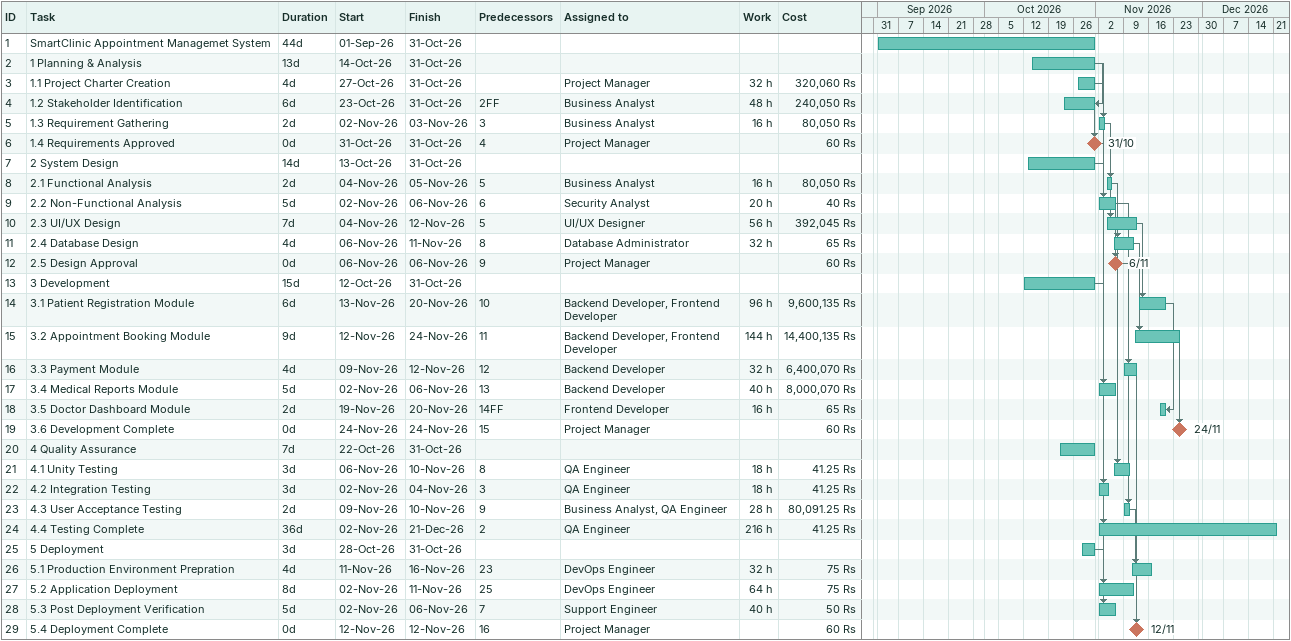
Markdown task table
| ID | Task | Duration | Start | Finish | Predecessors | Resources | Work (h) | Cost (Rs) |
|---|---|---|---|---|---|---|---|---|
| 1 | SmartClinic Appointment Managemet System | 44d | 2026-09-01 | 2026-10-31 |  |  |  |  |
| 2 | 1 Planning & Analysis | 13d | 2026-10-14 | 2026-10-31 |  |  |  |  |
| 3 | 1.1 Project Charter Creation | 4d | 2026-10-27 | 2026-10-31 |  | Project Manager | 32 | 320060 |
| 4 | 1.2 Stakeholder Identification | 6d | 2026-10-23 | 2026-10-31 | 2FF | Business Analyst | 48 | 240050 |
| 5 | 1.3 Requirement Gathering | 2d | 2026-11-02 | 2026-11-03 | 3 | Business Analyst | 16 | 80050 |
| 6 | 1.4 Requirements Approved | 0d | 2026-10-31 | 2026-10-31 | 4 | Project Manager |  | 60 |
| 7 | 2 System Design | 14d | 2026-10-13 | 2026-10-31 |  |  |  |  |
| 8 | 2.1 Functional Analysis | 2d | 2026-11-04 | 2026-11-05 | 5 | Business Analyst | 16 | 80050 |
| 9 | 2.2 Non-Functional Analysis | 5d | 2026-11-02 | 2026-11-06 | 6 | Security Analyst | 20 | 40 |
| 10 | 2.3 UI/UX Design | 7d | 2026-11-04 | 2026-11-12 | 5 | UI/UX Designer | 56 | 392045 |
| 11 | 2.4 Database Design | 4d | 2026-11-06 | 2026-11-11 | 8 | Database Administrator | 32 | 65 |
| 12 | 2.5 Design Approval | 0d | 2026-11-06 | 2026-11-06 | 9 | Project Manager |  | 60 |
| 13 | 3 Development | 15d | 2026-10-12 | 2026-10-31 |  |  |  |  |
| 14 | 3.1 Patient Registration Module | 6d | 2026-11-13 | 2026-11-20 | 10 | Backend Developer, Frontend Developer | 96 | 9600135 |
| 15 | 3.2 Appointment Booking Module | 9d | 2026-11-12 | 2026-11-24 | 11 | Backend Developer, Frontend Developer | 144 | 14400135 |
| 16 | 3.3 Payment Module | 4d | 2026-11-09 | 2026-11-12 | 12 | Backend Developer | 32 | 6400070 |
| 17 | 3.4 Medical Reports Module | 5d | 2026-11-02 | 2026-11-06 | 13 | Backend Developer | 40 | 8000070 |
| 18 | 3.5 Doctor Dashboard Module | 2d | 2026-11-19 | 2026-11-20 | 14FF | Frontend Developer | 16 | 65 |
| 19 | 3.6 Development Complete | 0d | 2026-11-24 | 2026-11-24 | 15 | Project Manager |  | 60 |
| 20 | 4 Quality Assurance | 7d | 2026-10-22 | 2026-10-31 |  |  |  |  |
| 21 | 4.1 Unity Testing | 3d | 2026-11-06 | 2026-11-10 | 8 | QA Engineer | 18 | 41.25 |
| 22 | 4.2 Integration Testing | 3d | 2026-11-02 | 2026-11-04 | 3 | QA Engineer | 18 | 41.25 |
| 23 | 4.3 User Acceptance Testing | 2d | 2026-11-09 | 2026-11-10 | 9 | Business Analyst, QA Engineer | 28 | 80091.25 |
| 24 | 4.4 Testing Complete | 36d | 2026-11-02 | 2026-12-21 | 2 | QA Engineer | 216 | 41.25 |
| 25 | 5 Deployment | 3d | 2026-10-28 | 2026-10-31 |  |  |  |  |
| 26 | 5.1 Production Environment Prepration | 4d | 2026-11-11 | 2026-11-16 | 23 | DevOps Engineer | 32 | 75 |
| 27 | 5.2 Application Deployment | 8d | 2026-11-02 | 2026-11-11 | 25 | DevOps Engineer | 64 | 75 |
| 28 | 5.3 Post Deployment Verification | 5d | 2026-11-02 | 2026-11-06 | 7 | Support Engineer | 40 | 50 |
| 29 | 5.4 Deployment Complete | 0d | 2026-11-12 | 2026-11-12 | 16 | Project Manager |  | 60 |
